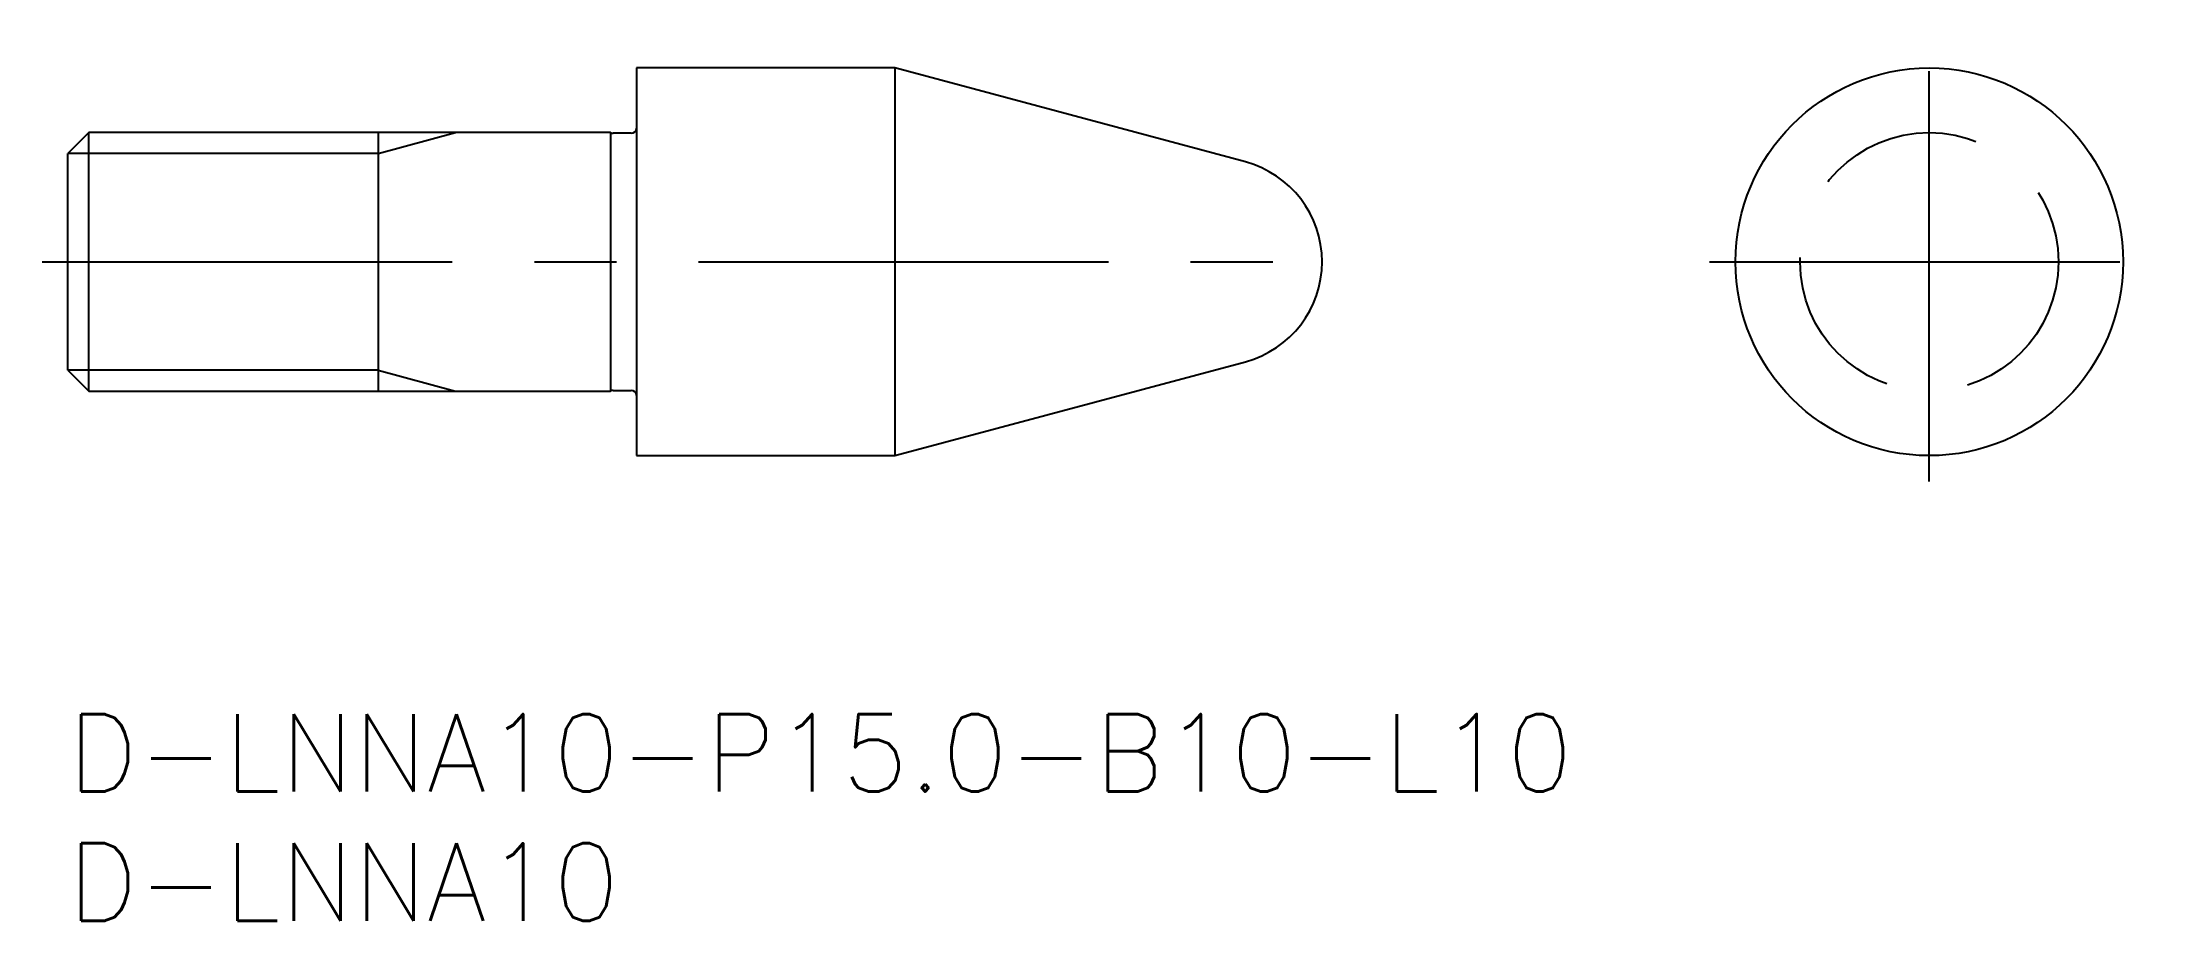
# Model space of a CAD drawing. Extents: x -1 to 80.5, y -8 to 26.
import ezdxf

# ---------------------------------------------------------------- set-up
doc = ezdxf.new("R2010")
doc.units = 0
doc.header["$LTSCALE"] = 0.5
doc.linetypes.add('CENTER', pattern=[50.8, 31.75, -6.35, 6.35, -6.35])
doc.linetypes.add('DASHED', pattern=[19.05, 12.7, -6.35])
for name, color, linetype in [('MSM_CENTER', 1, 'CENTER'), ('MSM_CONTINUOUS', 7, 'CONTINUOUS'), ('MSM_DASHED', 4, 'DASHED'), ('MSM_NARROW', 5, 'CONTINUOUS'), ('MSM_PART_NUMBER', 7, 'CONTINUOUS')]:
    doc.layers.add(name, color=color, linetype=linetype)
doc.styles.get("Standard").update_dxf_attribs({"font": 'txt.shx', "height": 1, "bigfont": 'bigfont.shx'})

# ---------------------------------------------------------------- blocks, each defined once
blk = doc.blocks.new('*U12')
at = {"layer": 'MSM_PART_NUMBER'}
blk.add_text('D-LNNA10-P15.0-B10-L10', height=3, dxfattribs=at).set_placement((0, -3))
blk = doc.blocks.new('*U13')
at = {"layer": 'MSM_PART_NUMBER'}
blk.add_text('D-LNNA10', height=3, dxfattribs=at).set_placement((0, -8))

msp = doc.modelspace()

# ---------------------------------------------------------------- linework, layer by layer
at = {"layer": 'MSM_CENTER'}
for p, q in [((72.036, 9), (72.036, 26)), ((-1, 17.5), (49.536, 17.5)), ((63.536, 17.5), (80.536, 17.5))]:
    msp.add_line(p, q, dxfattribs=at)
at = {"layer": 'MSM_CONTINUOUS'}
for p, q in [((22, 25), (22, 10)), ((32, 25), (22, 25)), ((45.571, 21.364), (32, 25)), ((32, 25), (32, 10)), ((0.812, 22.5), (0, 21.688)), ((21, 22.5), (0.812, 22.5)), ((0.812, 12.5), (0.812, 22.5)), ((12, 22.5), (12, 12.5)), ((12, 22.5), (12, 12.5)), ((21, 22.5), (21, 12.5)), ((21.8, 22.475), (21.097, 22.475)), ((0, 13.312), (0, 21.688)), ((0, 13.312), (0.812, 12.5)), ((32, 10), (45.571, 13.636)), ((0.812, 12.5), (21, 12.5)), ((21.097, 12.525), (21.8, 12.525)), ((22, 10), (32, 10))]:
    msp.add_line(p, q, dxfattribs=at)
msp.add_circle((72.036, 17.5), 7.5, dxfattribs=at)
for centre, radius, start, end in [((21.097, 22.675), 0.2, 241.04498, 270), ((21.8, 22.675), 0.2, 270, 0), ((44.536, 17.5), 4, 285, 75), ((21.097, 12.325), 0.2, 90, 118.95502), ((21.8, 12.325), 0.2, 0, 90)]:
    msp.add_arc(centre, radius, start, end, dxfattribs=at)
at = {"layer": 'MSM_DASHED'}
msp.add_circle((72.036, 17.5), 5, dxfattribs=at)
at = {"layer": 'MSM_NARROW'}
for p, q in [((12, 21.688), (15, 22.5)), ((12, 21.688), (0, 21.688)), ((12, 13.312), (0, 13.312)), ((12, 13.312), (15, 12.5))]:
    msp.add_line(p, q, dxfattribs=at)

# ---------------------------------------------------------------- block references
at = {"layer": 'MSM_CONTINUOUS'}
for name in ['*U12', '*U13']:
    msp.add_blockref(name, (0, 0), dxfattribs=at)

doc.saveas('drawing.dxf')
